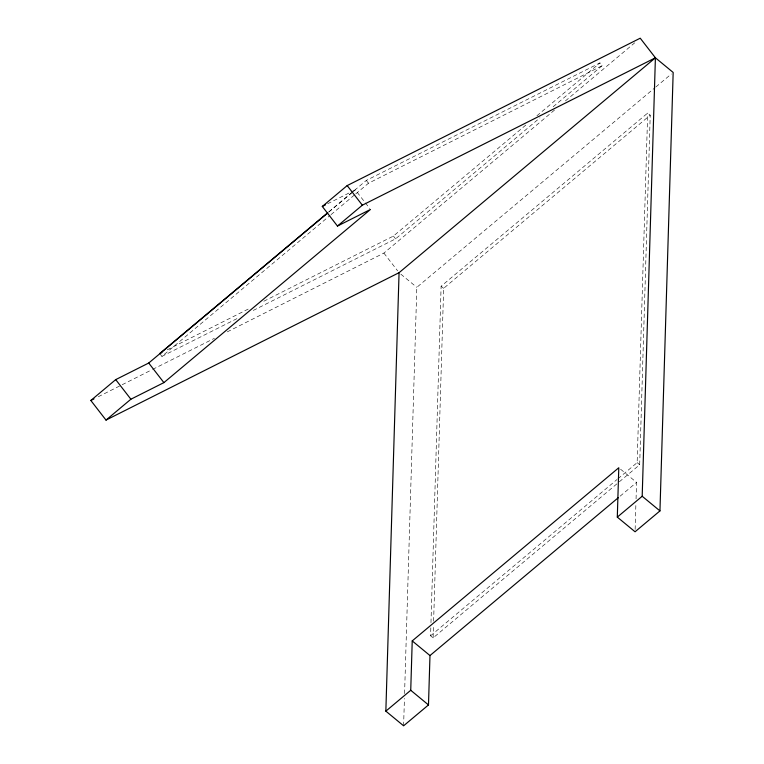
<?xml version="1.0" encoding="UTF-8"?>
<svg xmlns="http://www.w3.org/2000/svg" width="764" height="764" viewBox="0 0 764 764"><rect width="100%" height="100%" fill="white"/><g stroke="black" fill="none" stroke-linecap="round" stroke-linejoin="round"><path stroke-width="0.57" stroke-dasharray="3.82 2.86" d="M403.602 725.8L404.433 698.401M404.576 693.626L416.819 287.34L654.92 87.745M616.834 483.889L433.112 637.902L430.581 635.81L430.829 627.464M430.972 622.689L441.114 286.233L647.681 113.062L650.221 115.154L639.688 464.741L617.751 483.125M433.112 637.902L433.474 625.974M433.618 621.199L443.655 288.324L650.221 115.154M635.132 529.423L635.877 504.727M636.059 498.854L636.555 482.399L619.68 468.475M617.952 478.732L637.147 462.64L647.681 113.062M328.854 211.829L366.328 180.419L599.979 62.906L602.147 65.704L551.875 107.848M328.787 212.077L351.641 192.92M352.548 192.156L355.289 189.854L364.686 201.992M159.752 353.579L161.92 356.377L330.105 215.4M331.022 214.627L354.782 194.705M355.699 193.941L368.496 183.217L602.147 65.704M263.838 301.236L393.412 236.066L526.854 124.198M536.911 115.775L599.979 62.906M253.256 310.442L395.58 238.865L539.995 117.809M227.242 331.882L383.891 253.094L556.307 108.555M565.427 100.905L634.76 42.784M655.837 86.981L671.346 73.984M430.581 635.81L617.035 479.505M620.101 496.189L636.555 482.399M327.613 203.778L349.969 192.528M351.039 191.993L355.289 189.854M167.192 349.845L250.029 308.178M161.92 356.377L237.327 318.454M98.289 396.726L151.578 369.929M152.638 369.394L214.445 338.309M441.114 286.233L443.655 288.324M637.147 462.64L639.688 464.741M400.842 274.161L416.819 287.34M366.328 180.419L368.496 183.217M393.412 236.066L395.58 238.865M365.412 202.918L369.738 208.524M383.891 253.094L397.614 270.828"/><path stroke-width="1.15" d="M385.849 711.15L399.066 272.691L655.407 57.797L673.17 72.456L659.953 510.906L635.065 531.773L617.302 517.123L618.792 467.74L412.226 640.91L410.736 690.284L385.849 711.15L403.602 725.8L428.489 704.933L429.979 655.56L618.267 497.717M617.302 517.123L642.19 496.256L655.407 57.797L640.232 38.2L347.181 185.585L322.293 206.452L337.459 226.058L370.464 209.46L163.897 382.621L130.892 399.219L106.005 420.085L90.83 400.479L115.717 379.622L148.722 363.024L327.871 212.841M327.021 213.366L159.752 353.579L161.882 352.51M337.459 226.058L362.346 205.191L655.407 57.797M322.293 206.452L325.483 204.847M90.83 400.479L94.029 398.875M106.005 420.085L399.066 272.691M642.19 496.256L659.953 510.906M412.226 640.91L429.979 655.56M410.736 690.284L428.489 704.933M347.181 185.585L362.346 205.191M148.722 363.024L163.897 382.621M115.717 379.622L130.892 399.219"/></g></svg>
